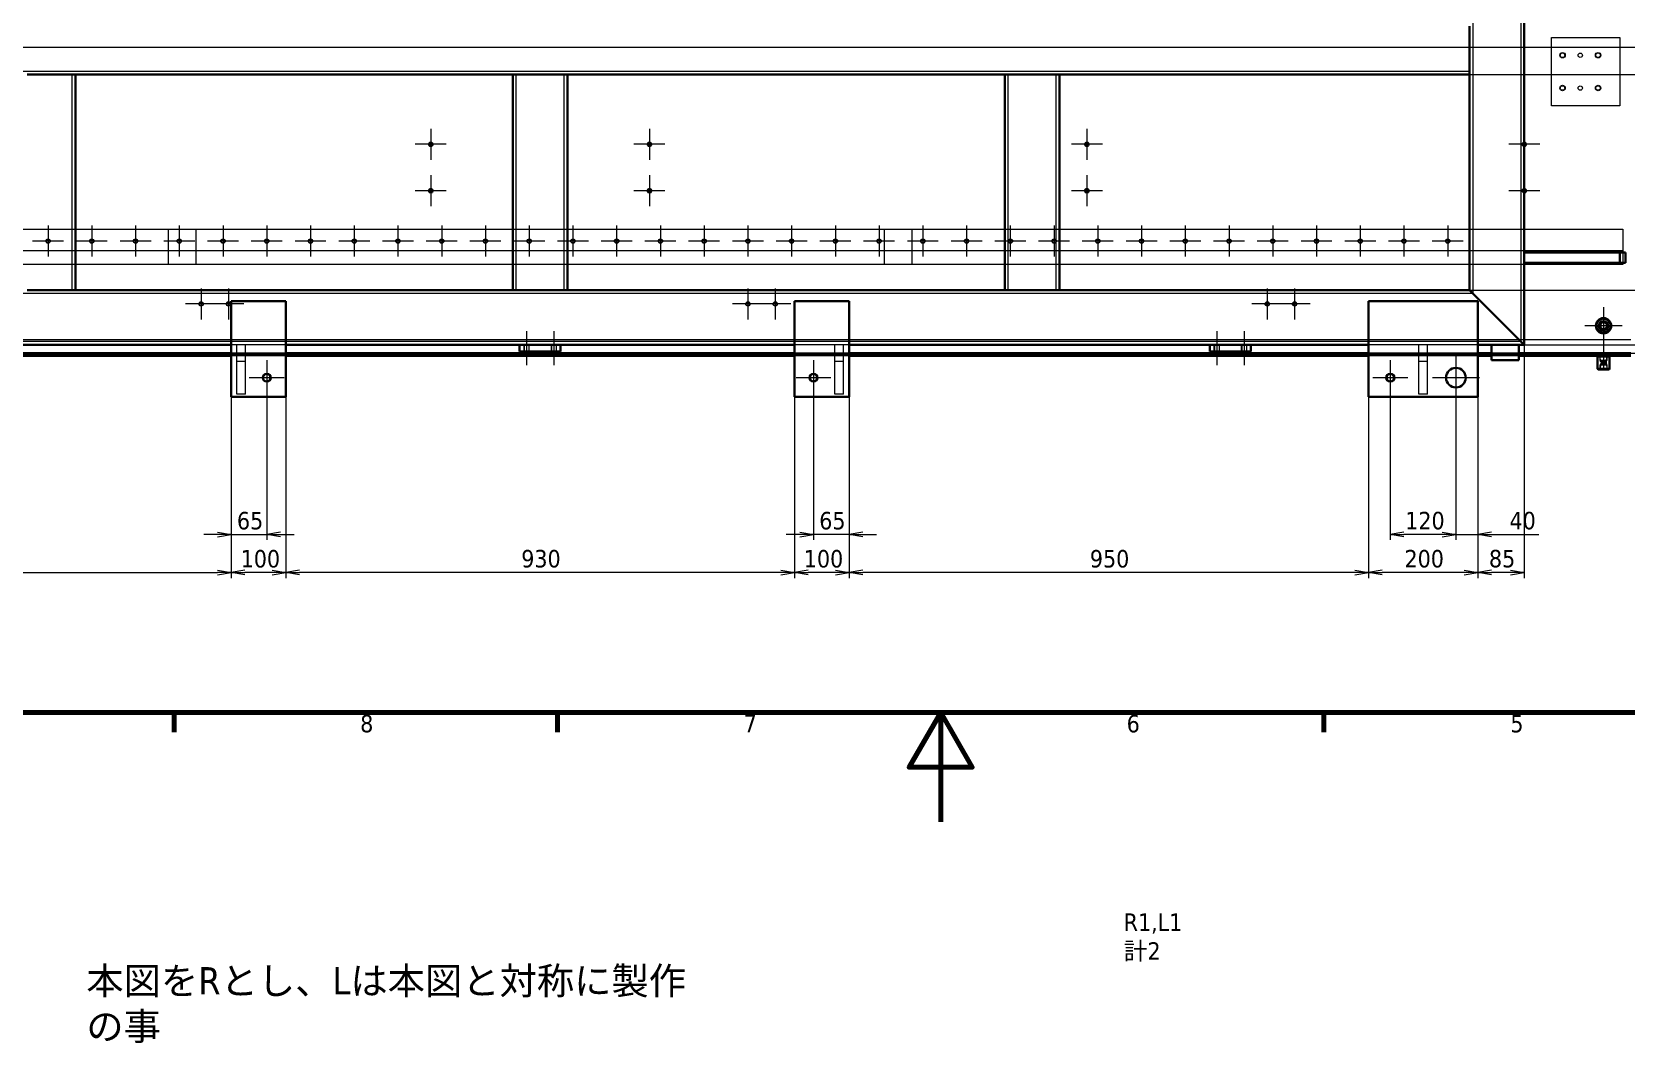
# Model space of a CAD drawing. Header units: millimetres. Extents: x -440 to 8410, y -405 to 5940.
# Drawn here: x 2543 to 5459, y -405 to 1446 of the extents above; entities that cross this region are included whole.
import ezdxf

# ---------------------------------------------------------------- set-up
doc = ezdxf.new("R2010")
doc.units = ezdxf.units.MM
doc.header["$LTSCALE"] = 10
for name, color, linetype, lineweight in [('Border (ISO)', 7, 'Continuous', 70), ('Center Mark (ISO)', 7, 'Continuous', 5), ('Centerline (ISO)', 7, 'Continuous', 5), ('Dimension (ISO)', 7, 'Continuous', 25), ('Hidden (ISO)', 7, 'Continuous', 5), ('Symbol (ISO)', 7, 'Continuous', 25), ('Visible (ISO)', 7, 'Continuous', 35), ('Visible Narrow (ISO)', 7, 'Continuous', 5)]:
    doc.layers.add(name, color=color, linetype=linetype, lineweight=lineweight)
doc.styles.add('MX_NOTE_STANDARD', font='tahoma.ttf')
doc.styles.add('Note Text (JIS)', font='tahoma.ttf')
doc.dimstyles.new('Default (JIS)', dxfattribs={"dimscale": 10, "dimtxt": 3.2, "dimasz": 2.5, "dimexe": 1, "dimexo": 0, "dimgap": 0.8, "dimtad": 1, "dimrnd": 1e-08, "dimdsep": 46, "dimtxsty": 'Note Text (JIS)', "dimblk": 'OPEN', "dimcen": 0.09, "dimdle": 10, "dimclrd": 7, "dimclre": 7, "dimclrt": 256, "dimadec": 0, "dimazin": 2, "dimtfac": 0.78125, "dimtmove": 0, "dimatfit": 3, "dimldrblk": 'OPEN', "dimfxl": 1, "dimtolj": 1, "dimtzin": 0, "dimlwd": 0, "dimlwe": 0, "dimarcsym": 0})

# ---------------------------------------------------------------- blocks, each defined once
blk = doc.blocks.new('図面枠 既定の図面枠')
at = {"layer": 'Border (ISO)'}
for p, q in [((280.33, 20), (280.33, 16.4)), ((350.42, 20), (350.42, 16.4)), ((490.58, 20), (490.58, 16.4))]:
    blk.add_line(p, q, dxfattribs=at)
at = {"layer": 'Border (ISO)', "flags": 128}
for points in [[(20, 20), (20, 574), (821, 574), (821, 20), (20, 20)], [(420.5, 0), (420.5, 20), (414.73, 10), (426.27, 10), (420.5, 20)]]:
    blk.add_lwpolyline(points, dxfattribs=at)
at = {"layer": 'Border (ISO)', "char_height": 3.2, "attachment_point": 7, "style": 'MX_NOTE_STANDARD'}
for s, insert in [('8', (314.33, 16.33)), ('7', (384.47, 16.4)), ('6', (454.52, 16.33)), ('5', (524.69, 16.33))]:
    blk.add_mtext(s, dxfattribs=dict(at, insert=insert))
blk = doc.blocks.new('_Open')
at = {"color": 0, "linetype": 'ByBlock', "lineweight": -2}
for p, q in [((-1, 0.17), (0, 0)), ((-1, -0.17), (0, 0)), ((0, 0), (-1, 0))]:
    blk.add_line(p, q, dxfattribs=at)
blk = doc.blocks.new('*D29')
at = {"layer": 'Defpoints', "color": 0, "linetype": 'Continuous', "transparency": 16777216}
for p in [(5262.4, 1962.9), (5262.4, 872.9), (6052.7, 872.9)]:
    blk.add_point(p, dxfattribs=at)
at = {"layer": 'Dimension (ISO)', "color": 7, "linetype": 'Continuous', "lineweight": 0, "transparency": 16777216}
for p, q in [((5262.4, 1962.9), (6062.7, 1962.9)), ((6052.7, 1937.9), (6052.7, 897.9)), ((5262.4, 872.9), (6062.7, 872.9))]:
    blk.add_line(p, q, dxfattribs=at)
at = {"layer": 'Dimension (ISO)', "color": 7, "linetype": 'Continuous', "lineweight": 0, "transparency": 16777216, "xscale": 25, "yscale": 25, "zscale": 25}
for p, rotation in [((6052.7, 1962.9), 90), ((6052.7, 872.9), 270)]:
    blk.add_blockref('_Open', p, dxfattribs=dict(at, rotation=rotation))
at = {"layer": 'Dimension (ISO)', "linetype": 'Continuous', "lineweight": 5, "transparency": 16777216, "insert": (6000.7, 1282), "char_height": 32, "attachment_point": 1, "rotation": 90, "style": 'Note Text (JIS)'}
blk.add_mtext('\\A1;\\fTahoma|b0|i0;1090（角パイプ）', dxfattribs=at)
blk = doc.blocks.new('*D31')
at = {"layer": 'Defpoints', "color": 0, "linetype": 'Continuous', "transparency": 16777216}
for p in [(5262.4, 872.9), (5467.4, 857.9), (6052.7, 872.9)]:
    blk.add_point(p, dxfattribs=at)
at = {"layer": 'Dimension (ISO)', "color": 7, "linetype": 'Continuous', "lineweight": 0, "transparency": 16777216}
for p, q in [((6052.7, 897.9), (6052.7, 922.9)), ((5262.4, 872.9), (6062.7, 872.9)), ((5467.4, 857.9), (6062.7, 857.9)), ((6052.7, 872.9), (6052.7, 857.9)), ((6052.7, 832.9), (6052.7, 751))]:
    blk.add_line(p, q, dxfattribs=at)
at = {"layer": 'Dimension (ISO)', "color": 7, "linetype": 'Continuous', "lineweight": 0, "transparency": 16777216, "xscale": 25, "yscale": 25, "zscale": 25}
for p, rotation in [((6052.7, 872.9), 270), ((6052.7, 857.9), 90)]:
    blk.add_blockref('_Open', p, dxfattribs=dict(at, rotation=rotation))
at = {"layer": 'Dimension (ISO)', "linetype": 'Continuous', "lineweight": 5, "transparency": 16777216, "insert": (6011.9, 759), "char_height": 32, "attachment_point": 1, "rotation": 90, "style": 'Note Text (JIS)'}
blk.add_mtext('\\A1;15', dxfattribs=at)
blk = doc.blocks.new('*D35')
at = {"layer": 'Defpoints', "color": 0, "linetype": 'Continuous', "transparency": 16777216}
for p in [(5172.4, 1467.9), (5981.9, 1467.9), (5172.4, 1367.9)]:
    blk.add_point(p, dxfattribs=at)
at = {"layer": 'Dimension (ISO)', "color": 7, "linetype": 'Continuous', "lineweight": 0, "transparency": 16777216}
for p, q in [((5172.4, 1467.9), (5991.9, 1467.9)), ((5981.9, 1392.9), (5981.9, 1442.9)), ((5172.4, 1367.9), (5991.9, 1367.9))]:
    blk.add_line(p, q, dxfattribs=at)
at = {"layer": 'Dimension (ISO)', "color": 7, "linetype": 'Continuous', "lineweight": 0, "transparency": 16777216, "xscale": 25, "yscale": 25, "zscale": 25}
for p, rotation in [((5981.9, 1467.9), 90), ((5981.9, 1367.9), 270)]:
    blk.add_blockref('_Open', p, dxfattribs=dict(at, rotation=rotation))
at = {"layer": 'Dimension (ISO)', "linetype": 'Continuous', "lineweight": 5, "transparency": 16777216, "insert": (5940.6, 1385.1), "char_height": 32, "attachment_point": 1, "rotation": 90, "style": 'Note Text (JIS)'}
blk.add_mtext('\\A1;100', dxfattribs=at)
blk = doc.blocks.new('*D36')
at = {"layer": 'Defpoints', "color": 0, "linetype": 'Continuous', "transparency": 16777216}
for p in [(5172.4, 1367.9), (5981.9, 1367.9), (5172.4, 972.9)]:
    blk.add_point(p, dxfattribs=at)
at = {"layer": 'Dimension (ISO)', "color": 7, "linetype": 'Continuous', "lineweight": 0, "transparency": 16777216}
for p, q in [((5172.4, 1367.9), (5991.9, 1367.9)), ((5981.9, 997.9), (5981.9, 1342.9)), ((5172.4, 972.9), (5991.9, 972.9))]:
    blk.add_line(p, q, dxfattribs=at)
at = {"layer": 'Dimension (ISO)', "color": 7, "linetype": 'Continuous', "lineweight": 0, "transparency": 16777216, "xscale": 25, "yscale": 25, "zscale": 25}
for p, rotation in [((5981.9, 1367.9), 90), ((5981.9, 972.9), 270)]:
    blk.add_blockref('_Open', p, dxfattribs=dict(at, rotation=rotation))
at = {"layer": 'Dimension (ISO)', "linetype": 'Continuous', "lineweight": 5, "transparency": 16777216, "insert": (5940.5, 1129), "char_height": 32, "attachment_point": 1, "rotation": 90, "style": 'Note Text (JIS)'}
blk.add_mtext('\\A1;395', dxfattribs=at)
blk = doc.blocks.new('*D37')
at = {"layer": 'Defpoints', "color": 0, "linetype": 'Continuous', "transparency": 16777216}
for p in [(5172.4, 972.9), (5981.9, 972.9), (5272.4, 872.9)]:
    blk.add_point(p, dxfattribs=at)
at = {"layer": 'Dimension (ISO)', "color": 7, "linetype": 'Continuous', "lineweight": 0, "transparency": 16777216}
for p, q in [((5172.4, 972.9), (5991.9, 972.9)), ((5981.9, 897.9), (5981.9, 947.9)), ((5272.4, 872.9), (5991.9, 872.9))]:
    blk.add_line(p, q, dxfattribs=at)
at = {"layer": 'Dimension (ISO)', "color": 7, "linetype": 'Continuous', "lineweight": 0, "transparency": 16777216, "xscale": 25, "yscale": 25, "zscale": 25}
for p, rotation in [((5981.9, 972.9), 90), ((5981.9, 872.9), 270)]:
    blk.add_blockref('_Open', p, dxfattribs=dict(at, rotation=rotation))
at = {"layer": 'Dimension (ISO)', "linetype": 'Continuous', "lineweight": 5, "transparency": 16777216, "insert": (5940.6, 890.1), "char_height": 32, "attachment_point": 1, "rotation": 90, "style": 'Note Text (JIS)'}
blk.add_mtext('\\A1;100', dxfattribs=at)
blk = doc.blocks.new('*D51')
at = {"layer": 'Defpoints', "color": 0, "linetype": 'Continuous', "transparency": 16777216}
for p in [(5272.4, 872.9), (5187.4, 777.9), (5187.4, 456.3)]:
    blk.add_point(p, dxfattribs=at)
at = {"layer": 'Dimension (ISO)', "color": 7, "linetype": 'Continuous', "lineweight": 0, "transparency": 16777216}
for p, q in [((5272.4, 872.9), (5272.4, 446.3)), ((5187.4, 777.9), (5187.4, 446.3)), ((5247.4, 456.3), (5212.4, 456.3))]:
    blk.add_line(p, q, dxfattribs=at)
at = {"layer": 'Dimension (ISO)', "color": 7, "linetype": 'Continuous', "lineweight": 0, "transparency": 16777216, "xscale": 25, "yscale": 25, "zscale": 25, "rotation": 180}
blk.add_blockref('_Open', (5187.4, 456.3), dxfattribs=at)
at = {"layer": 'Dimension (ISO)', "color": 7, "linetype": 'Continuous', "lineweight": 0, "transparency": 16777216, "xscale": 25, "yscale": 25, "zscale": 25}
blk.add_blockref('_Open', (5272.4, 456.3), dxfattribs=at)
at = {"layer": 'Dimension (ISO)', "linetype": 'Continuous', "lineweight": 5, "transparency": 16777216, "insert": (5207.8, 497.8), "char_height": 32, "attachment_point": 1, "style": 'Note Text (JIS)'}
blk.add_mtext('\\A1;85', dxfattribs=at)
blk = doc.blocks.new('*D52')
at = {"layer": 'Defpoints', "color": 0, "linetype": 'Continuous', "transparency": 16777216}
for p in [(4987.4, 777.9), (5187.4, 777.9), (4987.4, 456.3)]:
    blk.add_point(p, dxfattribs=at)
at = {"layer": 'Dimension (ISO)', "color": 7, "linetype": 'Continuous', "lineweight": 0, "transparency": 16777216}
for p, q in [((4987.4, 777.9), (4987.4, 446.3)), ((5187.4, 777.9), (5187.4, 446.3)), ((5162.4, 456.3), (5012.4, 456.3))]:
    blk.add_line(p, q, dxfattribs=at)
at = {"layer": 'Dimension (ISO)', "color": 7, "linetype": 'Continuous', "lineweight": 0, "transparency": 16777216, "xscale": 25, "yscale": 25, "zscale": 25, "rotation": 180}
blk.add_blockref('_Open', (4987.4, 456.3), dxfattribs=at)
at = {"layer": 'Dimension (ISO)', "color": 7, "linetype": 'Continuous', "lineweight": 0, "transparency": 16777216, "xscale": 25, "yscale": 25, "zscale": 25}
blk.add_blockref('_Open', (5187.4, 456.3), dxfattribs=at)
at = {"layer": 'Dimension (ISO)', "linetype": 'Continuous', "lineweight": 5, "transparency": 16777216, "insert": (5053.4, 497.7), "char_height": 32, "attachment_point": 1, "style": 'Note Text (JIS)'}
blk.add_mtext('\\A1;200', dxfattribs=at)
blk = doc.blocks.new('*D53')
at = {"layer": 'Defpoints', "color": 0, "linetype": 'Continuous', "transparency": 16777216}
for p in [(4037.4, 777.9), (4987.4, 777.9), (4037.4, 456.3)]:
    blk.add_point(p, dxfattribs=at)
at = {"layer": 'Dimension (ISO)', "color": 7, "linetype": 'Continuous', "lineweight": 0, "transparency": 16777216}
for p, q in [((4037.4, 777.9), (4037.4, 446.3)), ((4987.4, 777.9), (4987.4, 446.3)), ((4962.4, 456.3), (4062.4, 456.3))]:
    blk.add_line(p, q, dxfattribs=at)
at = {"layer": 'Dimension (ISO)', "color": 7, "linetype": 'Continuous', "lineweight": 0, "transparency": 16777216, "xscale": 25, "yscale": 25, "zscale": 25, "rotation": 180}
blk.add_blockref('_Open', (4037.4, 456.3), dxfattribs=at)
at = {"layer": 'Dimension (ISO)', "color": 7, "linetype": 'Continuous', "lineweight": 0, "transparency": 16777216, "xscale": 25, "yscale": 25, "zscale": 25}
blk.add_blockref('_Open', (4987.4, 456.3), dxfattribs=at)
at = {"layer": 'Dimension (ISO)', "linetype": 'Continuous', "lineweight": 5, "transparency": 16777216, "insert": (4477.9, 497.6), "char_height": 32, "attachment_point": 1, "style": 'Note Text (JIS)'}
blk.add_mtext('\\A1;950', dxfattribs=at)
blk = doc.blocks.new('*D54')
at = {"layer": 'Defpoints', "color": 0, "linetype": 'Continuous', "transparency": 16777216}
for p in [(3937.4, 777.9), (4037.4, 777.9), (3937.4, 456.3)]:
    blk.add_point(p, dxfattribs=at)
at = {"layer": 'Dimension (ISO)', "color": 7, "linetype": 'Continuous', "lineweight": 0, "transparency": 16777216}
for p, q in [((3937.4, 777.9), (3937.4, 446.3)), ((4037.4, 777.9), (4037.4, 446.3)), ((4012.4, 456.3), (3962.4, 456.3))]:
    blk.add_line(p, q, dxfattribs=at)
at = {"layer": 'Dimension (ISO)', "color": 7, "linetype": 'Continuous', "lineweight": 0, "transparency": 16777216, "xscale": 25, "yscale": 25, "zscale": 25, "rotation": 180}
blk.add_blockref('_Open', (3937.4, 456.3), dxfattribs=at)
at = {"layer": 'Dimension (ISO)', "color": 7, "linetype": 'Continuous', "lineweight": 0, "transparency": 16777216, "xscale": 25, "yscale": 25, "zscale": 25}
blk.add_blockref('_Open', (4037.4, 456.3), dxfattribs=at)
at = {"layer": 'Dimension (ISO)', "linetype": 'Continuous', "lineweight": 5, "transparency": 16777216, "insert": (3954.7, 497.6), "char_height": 32, "attachment_point": 1, "style": 'Note Text (JIS)'}
blk.add_mtext('\\A1;100', dxfattribs=at)
blk = doc.blocks.new('*D55')
at = {"layer": 'Defpoints', "color": 0, "linetype": 'Continuous', "transparency": 16777216}
for p in [(3007.4, 777.9), (3937.4, 777.9), (3007.4, 456.3)]:
    blk.add_point(p, dxfattribs=at)
at = {"layer": 'Dimension (ISO)', "color": 7, "linetype": 'Continuous', "lineweight": 0, "transparency": 16777216}
for p, q in [((3007.4, 777.9), (3007.4, 446.3)), ((3937.4, 777.9), (3937.4, 446.3)), ((3912.4, 456.3), (3032.4, 456.3))]:
    blk.add_line(p, q, dxfattribs=at)
at = {"layer": 'Dimension (ISO)', "color": 7, "linetype": 'Continuous', "lineweight": 0, "transparency": 16777216, "xscale": 25, "yscale": 25, "zscale": 25, "rotation": 180}
blk.add_blockref('_Open', (3007.4, 456.3), dxfattribs=at)
at = {"layer": 'Dimension (ISO)', "color": 7, "linetype": 'Continuous', "lineweight": 0, "transparency": 16777216, "xscale": 25, "yscale": 25, "zscale": 25}
blk.add_blockref('_Open', (3937.4, 456.3), dxfattribs=at)
at = {"layer": 'Dimension (ISO)', "linetype": 'Continuous', "lineweight": 5, "transparency": 16777216, "insert": (3437.9, 497.7), "char_height": 32, "attachment_point": 1, "style": 'Note Text (JIS)'}
blk.add_mtext('\\A1;930', dxfattribs=at)
blk = doc.blocks.new('*D56')
at = {"layer": 'Defpoints', "color": 0, "linetype": 'Continuous', "transparency": 16777216}
for p in [(2907.4, 777.9), (3007.4, 777.9), (2907.4, 456.3)]:
    blk.add_point(p, dxfattribs=at)
at = {"layer": 'Dimension (ISO)', "color": 7, "linetype": 'Continuous', "lineweight": 0, "transparency": 16777216}
for p, q in [((2907.4, 777.9), (2907.4, 446.3)), ((3007.4, 777.9), (3007.4, 446.3)), ((2982.4, 456.3), (2932.4, 456.3))]:
    blk.add_line(p, q, dxfattribs=at)
at = {"layer": 'Dimension (ISO)', "color": 7, "linetype": 'Continuous', "lineweight": 0, "transparency": 16777216, "xscale": 25, "yscale": 25, "zscale": 25, "rotation": 180}
blk.add_blockref('_Open', (2907.4, 456.3), dxfattribs=at)
at = {"layer": 'Dimension (ISO)', "color": 7, "linetype": 'Continuous', "lineweight": 0, "transparency": 16777216, "xscale": 25, "yscale": 25, "zscale": 25}
blk.add_blockref('_Open', (3007.4, 456.3), dxfattribs=at)
at = {"layer": 'Dimension (ISO)', "linetype": 'Continuous', "lineweight": 5, "transparency": 16777216, "insert": (2924.7, 497.6), "char_height": 32, "attachment_point": 1, "style": 'Note Text (JIS)'}
blk.add_mtext('\\A1;100', dxfattribs=at)
blk = doc.blocks.new('*D58')
at = {"layer": 'Defpoints', "color": 0, "linetype": 'Continuous', "transparency": 16777216}
for p in [(1957.4, 777.9), (2907.4, 777.9), (2907.4, 456.3)]:
    blk.add_point(p, dxfattribs=at)
at = {"layer": 'Dimension (ISO)', "color": 7, "linetype": 'Continuous', "lineweight": 0, "transparency": 16777216}
for p, q in [((1957.4, 777.9), (1957.4, 446.3)), ((2907.4, 777.9), (2907.4, 446.3)), ((1982.4, 456.3), (2882.4, 456.3))]:
    blk.add_line(p, q, dxfattribs=at)
at = {"layer": 'Dimension (ISO)', "color": 7, "linetype": 'Continuous', "lineweight": 0, "transparency": 16777216, "xscale": 25, "yscale": 25, "zscale": 25, "rotation": 180}
blk.add_blockref('_Open', (1957.4, 456.3), dxfattribs=at)
at = {"layer": 'Dimension (ISO)', "color": 7, "linetype": 'Continuous', "lineweight": 0, "transparency": 16777216, "xscale": 25, "yscale": 25, "zscale": 25}
blk.add_blockref('_Open', (2907.4, 456.3), dxfattribs=at)
at = {"layer": 'Dimension (ISO)', "linetype": 'Continuous', "lineweight": 5, "transparency": 16777216, "insert": (2397.9, 497.6), "char_height": 32, "attachment_point": 1, "style": 'Note Text (JIS)'}
blk.add_mtext('\\A1;950', dxfattribs=at)
blk = doc.blocks.new('*D59')
at = {"layer": 'Defpoints', "color": 0, "linetype": 'Continuous', "transparency": 16777216}
for p in [(5027.4, 780.9), (5147.4, 769.9), (5027.4, 526.1)]:
    blk.add_point(p, dxfattribs=at)
at = {"layer": 'Dimension (ISO)', "color": 7, "linetype": 'Continuous', "lineweight": 0, "transparency": 16777216}
for p, q in [((5027.4, 780.9), (5027.4, 516.1)), ((5147.4, 769.9), (5147.4, 516.1)), ((5122.4, 526.1), (5052.4, 526.1))]:
    blk.add_line(p, q, dxfattribs=at)
at = {"layer": 'Dimension (ISO)', "color": 7, "linetype": 'Continuous', "lineweight": 0, "transparency": 16777216, "xscale": 25, "yscale": 25, "zscale": 25, "rotation": 180}
blk.add_blockref('_Open', (5027.4, 526.1), dxfattribs=at)
at = {"layer": 'Dimension (ISO)', "color": 7, "linetype": 'Continuous', "lineweight": 0, "transparency": 16777216, "xscale": 25, "yscale": 25, "zscale": 25}
blk.add_blockref('_Open', (5147.4, 526.1), dxfattribs=at)
at = {"layer": 'Dimension (ISO)', "linetype": 'Continuous', "lineweight": 5, "transparency": 16777216, "insert": (5054.7, 567.4), "char_height": 32, "attachment_point": 1, "style": 'Note Text (JIS)'}
blk.add_mtext('\\A1;120', dxfattribs=at)
blk = doc.blocks.new('*D60')
at = {"layer": 'Defpoints', "color": 0, "linetype": 'Continuous', "transparency": 16777216}
for p in [(5147.4, 769.9), (5187.4, 777.9), (5187.4, 526.1)]:
    blk.add_point(p, dxfattribs=at)
at = {"layer": 'Dimension (ISO)', "color": 7, "linetype": 'Continuous', "lineweight": 0, "transparency": 16777216}
for p, q in [((5147.4, 769.9), (5147.4, 516.1)), ((5187.4, 777.9), (5187.4, 516.1)), ((5122.4, 526.1), (5097.4, 526.1)), ((5147.4, 526.1), (5187.4, 526.1)), ((5212.4, 526.1), (5298.8, 526.1))]:
    blk.add_line(p, q, dxfattribs=at)
at = {"layer": 'Dimension (ISO)', "color": 7, "linetype": 'Continuous', "lineweight": 0, "transparency": 16777216, "xscale": 25, "yscale": 25, "zscale": 25}
blk.add_blockref('_Open', (5147.4, 526.1), dxfattribs=at)
at = {"layer": 'Dimension (ISO)', "color": 7, "linetype": 'Continuous', "lineweight": 0, "transparency": 16777216, "xscale": 25, "yscale": 25, "zscale": 25, "rotation": 180}
blk.add_blockref('_Open', (5187.4, 526.1), dxfattribs=at)
at = {"layer": 'Dimension (ISO)', "linetype": 'Continuous', "lineweight": 5, "transparency": 16777216, "insert": (5245.4, 567.4), "char_height": 32, "attachment_point": 1, "style": 'Note Text (JIS)'}
blk.add_mtext('\\A1;40', dxfattribs=at)
blk = doc.blocks.new('*D61')
at = {"layer": 'Defpoints', "color": 0, "linetype": 'Continuous', "transparency": 16777216}
for p in [(3972.4, 780.9), (4037.4, 777.9), (3972.4, 526.1)]:
    blk.add_point(p, dxfattribs=at)
at = {"layer": 'Dimension (ISO)', "color": 7, "linetype": 'Continuous', "lineweight": 0, "transparency": 16777216}
for p, q in [((3972.4, 780.9), (3972.4, 516.1)), ((4037.4, 777.9), (4037.4, 516.1)), ((3947.4, 526.1), (3922.4, 526.1)), ((4037.4, 526.1), (3972.4, 526.1)), ((4062.4, 526.1), (4087.4, 526.1))]:
    blk.add_line(p, q, dxfattribs=at)
at = {"layer": 'Dimension (ISO)', "color": 7, "linetype": 'Continuous', "lineweight": 0, "transparency": 16777216, "xscale": 25, "yscale": 25, "zscale": 25}
blk.add_blockref('_Open', (3972.4, 526.1), dxfattribs=at)
at = {"layer": 'Dimension (ISO)', "color": 7, "linetype": 'Continuous', "lineweight": 0, "transparency": 16777216, "xscale": 25, "yscale": 25, "zscale": 25, "rotation": 180}
blk.add_blockref('_Open', (4037.4, 526.1), dxfattribs=at)
at = {"layer": 'Dimension (ISO)', "linetype": 'Continuous', "lineweight": 5, "transparency": 16777216, "insert": (3982.9, 567.3), "char_height": 32, "attachment_point": 1, "style": 'Note Text (JIS)'}
blk.add_mtext('\\A1;65', dxfattribs=at)
blk = doc.blocks.new('*D62')
at = {"layer": 'Defpoints', "color": 0, "linetype": 'Continuous', "transparency": 16777216}
for p in [(2907.4, 777.9), (2972.4, 780.9), (2972.4, 526.1)]:
    blk.add_point(p, dxfattribs=at)
at = {"layer": 'Dimension (ISO)', "color": 7, "linetype": 'Continuous', "lineweight": 0, "transparency": 16777216}
for p, q in [((2907.4, 777.9), (2907.4, 516.1)), ((2972.4, 780.9), (2972.4, 516.1)), ((2882.4, 526.1), (2857.4, 526.1)), ((2907.4, 526.1), (2972.4, 526.1)), ((2997.4, 526.1), (3022.4, 526.1))]:
    blk.add_line(p, q, dxfattribs=at)
at = {"layer": 'Dimension (ISO)', "color": 7, "linetype": 'Continuous', "lineweight": 0, "transparency": 16777216, "xscale": 25, "yscale": 25, "zscale": 25}
blk.add_blockref('_Open', (2907.4, 526.1), dxfattribs=at)
at = {"layer": 'Dimension (ISO)', "color": 7, "linetype": 'Continuous', "lineweight": 0, "transparency": 16777216, "xscale": 25, "yscale": 25, "zscale": 25, "rotation": 180}
blk.add_blockref('_Open', (2972.4, 526.1), dxfattribs=at)
at = {"layer": 'Dimension (ISO)', "linetype": 'Continuous', "lineweight": 5, "transparency": 16777216, "insert": (2917.9, 567.3), "char_height": 32, "attachment_point": 1, "style": 'Note Text (JIS)'}
blk.add_mtext('\\A1;65', dxfattribs=at)

msp = doc.modelspace()

# ---------------------------------------------------------------- linework, layer by layer
at = {"layer": 'Center Mark (ISO)', "linetype": 'Continuous'}
for p, q in [((3272.376, 1268.179), (3272.376, 1211.532)), ((3672.376, 1268.179), (3672.376, 1211.532)), ((3672.376, 1268.179), (3672.376, 1211.532)), ((4472.376, 1268.179), (4472.376, 1211.532)), ((5272.376, 1268.179), (5272.376, 1211.532)), ((3300.699, 1239.856), (3244.052, 1239.856)), ((3700.699, 1239.856), (3644.052, 1239.856)), ((3700.699, 1239.856), (3644.052, 1239.856)), ((4500.699, 1239.856), (4444.052, 1239.856)), ((5300.699, 1239.856), (5244.052, 1239.856)), ((3272.376, 1183.179), (3272.376, 1126.532)), ((3672.376, 1183.179), (3672.376, 1126.532)), ((3672.376, 1183.179), (3672.376, 1126.532)), ((4472.376, 1183.179), (4472.376, 1126.532)), ((5272.376, 1183.179), (5272.376, 1126.532)), ((3300.699, 1154.856), (3244.052, 1154.856)), ((3700.699, 1154.856), (3644.052, 1154.856)), ((3700.699, 1154.856), (3644.052, 1154.856)), ((4500.699, 1154.856), (4444.052, 1154.856)), ((5300.699, 1154.856), (5244.052, 1154.856)), ((2572.376, 1091.179), (2572.376, 1034.532)), ((2652.376, 1091.179), (2652.376, 1034.532)), ((2732.376, 1091.179), (2732.376, 1034.532)), ((2812.376, 1091.179), (2812.376, 1034.532)), ((2892.376, 1091.179), (2892.376, 1034.532)), ((2972.376, 1091.179), (2972.376, 1034.532)), ((3052.376, 1091.179), (3052.376, 1034.532)), ((3132.376, 1091.179), (3132.376, 1034.532)), ((3212.376, 1091.179), (3212.376, 1034.532)), ((3292.376, 1091.179), (3292.376, 1034.532)), ((3372.376, 1091.179), (3372.376, 1034.532)), ((3452.376, 1091.179), (3452.376, 1034.532)), ((3532.376, 1091.179), (3532.376, 1034.532)), ((3612.376, 1091.179), (3612.376, 1034.532)), ((3692.376, 1091.179), (3692.376, 1034.532)), ((3772.376, 1091.179), (3772.376, 1034.532)), ((3852.376, 1091.179), (3852.376, 1034.532)), ((3932.376, 1091.179), (3932.376, 1034.532)), ((4012.376, 1091.179), (4012.376, 1034.532)), ((4092.376, 1091.179), (4092.376, 1034.532)), ((4172.376, 1091.179), (4172.376, 1034.532)), ((4252.376, 1091.179), (4252.376, 1034.532)), ((4332.376, 1091.179), (4332.376, 1034.532)), ((4412.376, 1091.179), (4412.376, 1034.532)), ((4492.376, 1091.179), (4492.376, 1034.532)), ((4572.376, 1091.179), (4572.376, 1034.532)), ((4652.376, 1091.179), (4652.376, 1034.532)), ((4732.376, 1091.179), (4732.376, 1034.532)), ((4812.376, 1091.179), (4812.376, 1034.532)), ((4892.376, 1091.179), (4892.376, 1034.532)), ((4972.376, 1091.179), (4972.376, 1034.532)), ((5052.376, 1091.179), (5052.376, 1034.532)), ((5132.376, 1091.179), (5132.376, 1034.532)), ((2600.699, 1062.856), (2544.052, 1062.856)), ((2680.699, 1062.856), (2624.052, 1062.856)), ((2760.699, 1062.856), (2704.052, 1062.856)), ((2840.699, 1062.856), (2784.052, 1062.856)), ((2920.699, 1062.856), (2864.052, 1062.856)), ((3000.699, 1062.856), (2944.052, 1062.856)), ((3080.699, 1062.856), (3024.052, 1062.856)), ((3160.699, 1062.856), (3104.052, 1062.856)), ((3240.699, 1062.856), (3184.052, 1062.856)), ((3320.699, 1062.856), (3264.052, 1062.856)), ((3400.699, 1062.856), (3344.052, 1062.856)), ((3480.699, 1062.856), (3424.052, 1062.856)), ((3560.699, 1062.856), (3504.052, 1062.856)), ((3640.699, 1062.856), (3584.052, 1062.856)), ((3720.699, 1062.856), (3664.052, 1062.856)), ((3800.699, 1062.856), (3744.052, 1062.856)), ((3880.699, 1062.856), (3824.052, 1062.856)), ((3960.699, 1062.856), (3904.052, 1062.856)), ((4040.699, 1062.856), (3984.052, 1062.856)), ((4120.699, 1062.856), (4064.052, 1062.856)), ((4200.699, 1062.856), (4144.052, 1062.856)), ((4280.699, 1062.856), (4224.052, 1062.856)), ((4360.699, 1062.856), (4304.052, 1062.856)), ((4440.699, 1062.856), (4384.052, 1062.856)), ((4520.699, 1062.856), (4464.052, 1062.856)), ((4600.699, 1062.856), (4544.052, 1062.856)), ((4680.699, 1062.856), (4624.052, 1062.856)), ((4760.699, 1062.856), (4704.052, 1062.856)), ((4840.699, 1062.856), (4784.052, 1062.856)), ((4920.699, 1062.856), (4864.052, 1062.856)), ((5000.699, 1062.856), (4944.052, 1062.856)), ((5080.699, 1062.856), (5024.052, 1062.856)), ((5160.699, 1062.856), (5104.052, 1062.856)), ((2852.376, 976.179), (2852.376, 919.532)), ((2902.376, 976.179), (2902.376, 919.532)), ((3852.376, 976.179), (3852.376, 919.532)), ((3902.376, 976.179), (3902.376, 919.532)), ((4802.376, 976.179), (4802.376, 919.532)), ((4852.376, 976.179), (4852.376, 919.532)), ((2880.699, 947.856), (2824.052, 947.856)), ((2930.699, 947.856), (2874.052, 947.856)), ((3880.699, 947.856), (3824.052, 947.856)), ((3930.699, 947.856), (3874.052, 947.856)), ((4830.699, 947.856), (4774.052, 947.856)), ((4880.699, 947.856), (4824.052, 947.856)), ((5417.376, 941.856), (5417.376, 873.856)), ((5451.376, 907.856), (5383.376, 907.856)), ((5147.376, 855.856), (5147.376, 769.856)), ((2972.376, 844.773), (2972.376, 780.938)), ((3972.376, 844.773), (3972.376, 780.938)), ((5027.376, 844.773), (5027.376, 780.938)), ((3004.293, 812.856), (2940.458, 812.856)), ((4004.293, 812.856), (3940.458, 812.856)), ((5059.293, 812.856), (4995.458, 812.856)), ((5190.376, 812.856), (5104.376, 812.856))]:
    msp.add_line(p, q, dxfattribs=at)
at = {"layer": 'Centerline (ISO)', "linetype": 'Continuous'}
for p, q in [((1365.473, 1417.856), (5556.692, 1417.856)), ((3447.376, 897.856), (3447.376, 835.856)), ((3497.376, 897.856), (3497.376, 835.856)), ((4709.876, 897.856), (4709.876, 835.856)), ((4759.876, 897.856), (4759.876, 835.856)), ((5417.376, 881.056), (5417.376, 827.856))]:
    msp.add_line(p, q, dxfattribs=at)
at = {"layer": 'Hidden (ISO)'}
for p, q in [((5266.376, 1956.856), (5266.376, 878.856)), ((5178.376, 1868.856), (5178.376, 966.856)), ((5322.376, 1310.356), (5322.376, 1435.356)), ((5322.376, 1435.356), (5447.376, 1435.356)), ((5447.376, 1435.356), (5447.376, 1310.356)), ((1772.376, 1373.856), (5172.376, 1373.856)), ((2616.376, 972.856), (2616.376, 1367.856)), ((3428.376, 972.856), (3428.376, 1367.856)), ((3516.376, 972.856), (3516.376, 1367.856)), ((4328.376, 972.856), (4328.376, 1367.856)), ((4416.376, 972.856), (4416.376, 1367.856)), ((5447.376, 1310.356), (5322.376, 1310.356)), ((1492.376, 1084.856), (2792.376, 1084.856)), ((2792.376, 1019.856), (2792.376, 1084.856)), ((2792.376, 1084.856), (2842.376, 1084.856)), ((2842.376, 1084.856), (2842.376, 1019.856)), ((2842.376, 1084.856), (4102.376, 1084.856)), ((4102.376, 1019.856), (4102.376, 1084.856)), ((4102.376, 1084.856), (4152.376, 1084.856)), ((4152.376, 1084.856), (4152.376, 1019.856)), ((4152.376, 1084.856), (5452.376, 1084.856)), ((5452.376, 1084.856), (5452.376, 1019.856)), ((1492.376, 1045.856), (5452.376, 1045.856)), ((2792.376, 1019.856), (1492.376, 1019.856)), ((2842.376, 1019.856), (2792.376, 1019.856)), ((4102.376, 1019.856), (2842.376, 1019.856)), ((4152.376, 1019.856), (4102.376, 1019.856)), ((5452.376, 1019.856), (4152.376, 1019.856)), ((5178.376, 966.856), (1766.376, 966.856)), ((1477.376, 882.856), (5467.376, 882.856)), ((5266.376, 878.856), (1678.376, 878.856)), ((1477.376, 856.056), (5467.376, 856.056)), ((2917.376, 872.856), (2907.376, 872.856)), ((3007.376, 857.856), (2907.376, 857.856)), ((3007.376, 852.856), (2907.376, 852.856)), ((2933.376, 872.856), (2917.376, 872.856)), ((2917.376, 782.856), (2917.376, 872.856)), ((2933.376, 782.856), (2933.376, 872.856)), ((3007.376, 872.856), (2933.376, 872.856)), ((3442.376, 872.856), (3442.376, 860.856)), ((3443.188, 872.856), (3443.188, 860.856)), ((3451.564, 872.856), (3451.564, 860.856)), ((3452.376, 860.856), (3452.376, 872.856)), ((3492.376, 872.856), (3492.376, 860.856)), ((3493.188, 872.856), (3493.188, 860.856)), ((3501.564, 872.856), (3501.564, 860.856)), ((3502.376, 860.856), (3502.376, 872.856)), ((4011.376, 872.856), (3937.376, 872.856)), ((4037.376, 857.856), (3937.376, 857.856)), ((4037.376, 852.856), (3937.376, 852.856)), ((4027.376, 872.856), (4011.376, 872.856)), ((4011.376, 782.856), (4011.376, 872.856)), ((4027.376, 782.856), (4027.376, 872.856)), ((4037.376, 872.856), (4027.376, 872.856)), ((4704.876, 872.856), (4704.876, 860.856)), ((4705.688, 872.856), (4705.688, 860.856)), ((4714.064, 872.856), (4714.064, 860.856)), ((4714.876, 860.856), (4714.876, 872.856)), ((4754.876, 872.856), (4754.876, 860.856)), ((4755.688, 872.856), (4755.688, 860.856)), ((4764.064, 872.856), (4764.064, 860.856)), ((4764.876, 860.856), (4764.876, 872.856)), ((5079.376, 872.856), (4987.376, 872.856)), ((5187.376, 857.856), (4987.376, 857.856)), ((5187.376, 852.856), (4987.376, 852.856)), ((5095.376, 872.856), (5079.376, 872.856)), ((5079.376, 782.856), (5079.376, 872.856)), ((5095.376, 782.856), (5095.376, 872.856)), ((5187.376, 872.856), (5095.376, 872.856)), ((5262.376, 857.856), (5212.376, 857.856)), ((5262.376, 852.856), (5212.376, 852.856)), ((5411.494, 851.972), (5410.61, 852.856)), ((5410.637, 851.972), (5410.883, 844.102)), ((5411.494, 851.972), (5423.258, 851.972)), ((5411.788, 842.538), (5411.494, 851.972)), ((5413.376, 856.056), (5413.376, 852.856)), ((5421.376, 856.056), (5421.376, 852.856)), ((5422.964, 842.538), (5423.258, 851.972)), ((5423.258, 851.972), (5424.142, 852.856)), ((5423.869, 844.102), (5424.115, 851.972)), ((2917.376, 842.856), (2933.376, 842.856)), ((4011.376, 842.856), (4027.376, 842.856)), ((5079.376, 842.856), (5095.376, 842.856)), ((5411.494, 828.739), (5410.61, 827.856)), ((5410.883, 836.61), (5410.637, 828.739)), ((5423.869, 844.102), (5410.883, 844.102)), ((5410.883, 836.61), (5423.869, 836.61)), ((5411.788, 838.173), (5411.494, 828.739)), ((5411.494, 828.739), (5423.258, 828.739)), ((5411.788, 842.538), (5422.964, 842.538)), ((5412.776, 841.968), (5411.788, 842.538)), ((5412.776, 838.743), (5411.788, 838.173)), ((5411.788, 838.173), (5422.964, 838.173)), ((5412.776, 841.968), (5421.976, 841.968)), ((5412.776, 841.968), (5412.776, 838.743)), ((5421.976, 838.743), (5412.776, 838.743)), ((5421.976, 841.968), (5422.964, 842.538)), ((5421.976, 841.968), (5421.976, 838.743)), ((5421.976, 838.743), (5422.964, 838.173)), ((5422.964, 838.173), (5423.258, 828.739)), ((5423.258, 828.739), (5424.142, 827.856)), ((5424.115, 828.739), (5423.869, 836.61)), ((2933.376, 782.856), (2917.376, 782.856)), ((4027.376, 782.856), (4011.376, 782.856)), ((5095.376, 782.856), (5079.376, 782.856))]:
    msp.add_line(p, q, dxfattribs=at)
for centre, radius in [((5342.376, 1402.856), 5), ((5342.376, 1402.856), 4.188), ((5374.876, 1402.856), 4), ((5407.376, 1402.856), 5), ((5407.376, 1402.856), 4.188), ((5342.376, 1342.856), 5), ((5342.376, 1342.856), 4.188), ((5374.876, 1342.856), 4), ((5407.376, 1342.856), 5), ((5407.376, 1342.856), 4.188), ((2572.376, 1062.856), 4), ((2572.376, 1062.856), 3.324), ((2652.376, 1062.856), 4), ((2652.376, 1062.856), 3.324), ((2732.376, 1062.856), 4), ((2732.376, 1062.856), 3.324), ((2812.376, 1062.856), 4), ((2812.376, 1062.856), 3.324), ((2892.376, 1062.856), 4), ((2892.376, 1062.856), 3.324), ((2972.376, 1062.856), 4), ((2972.376, 1062.856), 3.324), ((3052.376, 1062.856), 4), ((3052.376, 1062.856), 3.324), ((3132.376, 1062.856), 4), ((3132.376, 1062.856), 3.324), ((3212.376, 1062.856), 4), ((3212.376, 1062.856), 3.324), ((3292.376, 1062.856), 4), ((3292.376, 1062.856), 3.324), ((3372.376, 1062.856), 4), ((3372.376, 1062.856), 3.324), ((3452.376, 1062.856), 4), ((3452.376, 1062.856), 3.324), ((3532.376, 1062.856), 4), ((3532.376, 1062.856), 3.324), ((3612.376, 1062.856), 4), ((3612.376, 1062.856), 3.324), ((3692.376, 1062.856), 4), ((3692.376, 1062.856), 3.324), ((3772.376, 1062.856), 4), ((3772.376, 1062.856), 3.324), ((3852.376, 1062.856), 4), ((3852.376, 1062.856), 3.324), ((3932.376, 1062.856), 4), ((3932.376, 1062.856), 3.324), ((4012.376, 1062.856), 4), ((4012.376, 1062.856), 3.324), ((4092.376, 1062.856), 4), ((4092.376, 1062.856), 3.324), ((4172.376, 1062.856), 4), ((4172.376, 1062.856), 3.324), ((4252.376, 1062.856), 4), ((4252.376, 1062.856), 3.324), ((4332.376, 1062.856), 4), ((4332.376, 1062.856), 3.324), ((4412.376, 1062.856), 4), ((4412.376, 1062.856), 3.324), ((4492.376, 1062.856), 4), ((4492.376, 1062.856), 3.324), ((4572.376, 1062.856), 4), ((4572.376, 1062.856), 3.324), ((4652.376, 1062.856), 4), ((4652.376, 1062.856), 3.324), ((4732.376, 1062.856), 4), ((4732.376, 1062.856), 3.324), ((4812.376, 1062.856), 4), ((4812.376, 1062.856), 3.324), ((4892.376, 1062.856), 4), ((4892.376, 1062.856), 3.324), ((4972.376, 1062.856), 4), ((4972.376, 1062.856), 3.324), ((5052.376, 1062.856), 4), ((5052.376, 1062.856), 3.324), ((5132.376, 1062.856), 4), ((5132.376, 1062.856), 3.324), ((2852.376, 947.856), 4), ((2852.376, 947.856), 3.324), ((2902.376, 947.856), 4), ((2902.376, 947.856), 3.324), ((3852.376, 947.856), 4), ((3852.376, 947.856), 3.324), ((3902.376, 947.856), 4), ((3902.376, 947.856), 3.324), ((4802.376, 947.856), 4), ((4802.376, 947.856), 3.324), ((4852.376, 947.856), 4), ((4852.376, 947.856), 3.324), ((5417.376, 907.856), 9), ((5417.376, 907.856), 8.504), ((5417.376, 907.856), 8.225)]:
    msp.add_circle(centre, radius, dxfattribs=at)
for centre, radius in [((5272.376, 1239.856), 4), ((5272.376, 1239.856), 3.324), ((5272.376, 1154.856), 4), ((5272.376, 1154.856), 3.324)]:
    msp.add_arc(centre, radius, 90, 270, dxfattribs=at)
at = {"layer": 'Visible (ISO)'}
for p, q in [((5272.376, 1793.856), (5272.376, 1041.856)), ((5172.376, 1379.856), (5172.376, 1455.856)), ((5172.376, 1379.856), (5172.376, 1367.856)), ((2610.376, 1367.856), (2534.376, 1367.856)), ((2610.376, 1367.856), (2622.376, 1367.856)), ((2622.376, 1367.856), (3422.376, 1367.856)), ((2622.376, 972.856), (2622.376, 1367.856)), ((3422.376, 1367.856), (3434.376, 1367.856)), ((3422.376, 972.856), (3422.376, 1367.856)), ((3510.376, 1367.856), (3434.376, 1367.856)), ((3510.376, 1367.856), (3522.376, 1367.856)), ((3522.376, 1367.856), (4322.376, 1367.856)), ((3522.376, 972.856), (3522.376, 1367.856)), ((4322.376, 1367.856), (4334.376, 1367.856)), ((4322.376, 972.856), (4322.376, 1367.856)), ((4410.376, 1367.856), (4334.376, 1367.856)), ((4410.376, 1367.856), (4422.376, 1367.856)), ((4422.376, 1367.856), (5172.376, 1367.856)), ((4422.376, 972.856), (4422.376, 1367.856)), ((5172.376, 1367.856), (5172.376, 972.856)), ((5272.376, 1041.856), (5447.376, 1041.856)), ((5272.376, 1022.856), (5272.376, 1041.856)), ((5272.376, 1022.856), (5272.376, 872.856)), ((5272.376, 1022.856), (5447.376, 1022.856)), ((5457.376, 1041.856), (5447.376, 1041.856)), ((5447.376, 1041.856), (5447.376, 1022.856)), ((5447.376, 1022.856), (5457.376, 1022.856)), ((5457.376, 1022.856), (5457.376, 1041.856)), ((2610.376, 972.856), (2534.376, 972.856)), ((2610.376, 972.856), (2622.376, 972.856)), ((3422.376, 972.856), (2622.376, 972.856)), ((3422.376, 972.856), (3434.376, 972.856)), ((3510.376, 972.856), (3434.376, 972.856)), ((3510.376, 972.856), (3522.376, 972.856)), ((4322.376, 972.856), (3522.376, 972.856)), ((4322.376, 972.856), (4334.376, 972.856)), ((4410.376, 972.856), (4334.376, 972.856)), ((4410.376, 972.856), (4422.376, 972.856)), ((5172.376, 972.856), (4422.376, 972.856)), ((5172.376, 972.856), (5184.376, 960.856)), ((5184.376, 960.856), (5172.376, 972.856)), ((2907.376, 952.856), (2907.376, 777.856)), ((3007.376, 952.856), (2907.376, 952.856)), ((3007.376, 777.856), (3007.376, 952.856)), ((3937.376, 952.856), (4037.376, 952.856)), ((3937.376, 777.856), (3937.376, 952.856)), ((4037.376, 952.856), (4037.376, 777.856)), ((4987.376, 952.856), (5187.376, 952.856)), ((4987.376, 777.856), (4987.376, 952.856)), ((5260.376, 884.856), (5184.376, 960.856)), ((5184.376, 960.856), (5260.376, 884.856)), ((5187.376, 952.856), (5187.376, 777.856)), ((5260.376, 884.856), (5272.376, 872.856)), ((5272.376, 872.856), (5260.376, 884.856)), ((2907.376, 857.856), (1957.376, 857.856)), ((2907.376, 852.856), (1957.376, 852.856)), ((2907.376, 872.856), (2247.376, 872.856)), ((3434.876, 872.856), (3007.376, 872.856)), ((3937.376, 857.856), (3007.376, 857.856)), ((3937.376, 852.856), (3007.376, 852.856)), ((3509.876, 872.856), (3434.876, 872.856)), ((3434.876, 872.856), (3434.876, 860.856)), ((3509.876, 860.856), (3434.876, 860.856)), ((3509.876, 872.856), (3509.876, 860.856)), ((3937.376, 872.856), (3509.876, 872.856)), ((4697.376, 872.856), (4037.376, 872.856)), ((4987.376, 857.856), (4037.376, 857.856)), ((4987.376, 852.856), (4037.376, 852.856)), ((4772.376, 872.856), (4697.376, 872.856)), ((4697.376, 872.856), (4697.376, 860.856)), ((4772.376, 860.856), (4697.376, 860.856)), ((4772.376, 872.856), (4772.376, 860.856)), ((4987.376, 872.856), (4772.376, 872.856)), ((5212.376, 872.856), (5187.376, 872.856)), ((5212.376, 857.856), (5187.376, 857.856)), ((5212.376, 852.856), (5187.376, 852.856)), ((5262.376, 872.856), (5212.376, 872.856)), ((5212.376, 872.856), (5212.376, 844.856)), ((5262.376, 872.856), (5262.376, 844.856)), ((5272.376, 872.856), (5262.376, 872.856)), ((5467.376, 857.856), (5262.376, 857.856)), ((5410.044, 852.856), (5262.376, 852.856)), ((5407.376, 852.856), (5406.376, 851.856)), ((5406.376, 851.856), (5428.376, 851.856)), ((5406.376, 851.856), (5406.376, 828.856)), ((5410.044, 852.856), (5424.708, 852.856)), ((5467.376, 852.856), (5424.708, 852.856)), ((5427.376, 852.856), (5428.376, 851.856)), ((5428.376, 851.856), (5428.376, 828.856)), ((5262.376, 844.856), (5212.376, 844.856)), ((5406.376, 828.856), (5428.376, 828.856)), ((5407.376, 827.856), (5406.376, 828.856)), ((5407.376, 827.856), (5427.376, 827.856)), ((5427.376, 827.856), (5428.376, 828.856)), ((2907.376, 777.856), (3007.376, 777.856)), ((4037.376, 777.856), (3937.376, 777.856)), ((5187.376, 777.856), (4987.376, 777.856))]:
    msp.add_line(p, q, dxfattribs=at)
for centre, radius in [((3272.376, 1239.856), 3.324), ((3672.376, 1239.856), 3.324), ((4472.376, 1239.856), 3.324), ((3272.376, 1154.856), 3.324), ((3672.376, 1154.856), 3.324), ((4472.376, 1154.856), 3.324), ((5417.376, 907.856), 14), ((5417.376, 907.856), 13), ((5417.376, 907.856), 8.531), ((5417.376, 907.856), 7.647), ((5417.376, 907.856), 7.32), ((5417.376, 907.856), 6.35), ((2972.376, 812.856), 6.918), ((3972.376, 812.856), 6.918), ((5027.376, 812.856), 6.918), ((5147.376, 812.856), 18)]:
    msp.add_circle(centre, radius, dxfattribs=at)
for centre in [(5272.376, 1239.856), (5272.376, 1154.856)]:
    msp.add_arc(centre, 3.324, 270, 90, dxfattribs=at)
at = {"layer": 'Visible Narrow (ISO)'}
for centre, radius in [((3272.376, 1239.856), 4), ((3672.376, 1239.856), 4), ((4472.376, 1239.856), 4), ((3272.376, 1154.856), 4), ((3672.376, 1154.856), 4), ((4472.376, 1154.856), 4), ((2972.376, 812.856), 8), ((3972.376, 812.856), 8), ((5027.376, 812.856), 8)]:
    msp.add_circle(centre, radius, dxfattribs=at)
for centre in [(5272.376, 1239.856), (5272.376, 1154.856)]:
    msp.add_arc(centre, 4, 270, 90, dxfattribs=at)

# ---------------------------------------------------------------- block references
at = {"xscale": 10, "yscale": 10, "zscale": 10}
msp.add_blockref('図面枠 既定の図面枠', (0, 0), dxfattribs=at)

# ---------------------------------------------------------------- texts
at = {"layer": 'Symbol (ISO)', "insert": (4539.624, -167.407), "char_height": 32, "width": 110.54782, "attachment_point": 1, "line_spacing_factor": 0.987884, "style": 'Note Text (JIS)'}
msp.add_mtext('\\fTahoma|b0|i0;R1,L1\\P\\fTahoma|b0|i0;計2', dxfattribs=at)
at = {"layer": 'Symbol (ISO)', "insert": (2642.391, -265.708), "char_height": 50, "width": 1098.25764, "attachment_point": 1, "style": 'Note Text (JIS)'}
msp.add_mtext('\\fTahoma|b0|i0;{\\H0.0000;本図をRとし、Lは本図と対称に製作の事}', dxfattribs=at)

# ---------------------------------------------------------------- dimensions: what is measured, and where the dimension line sits
at = {"layer": 'Dimension (ISO)', "color": 7, "linetype": 'Continuous', "lineweight": 5}
dim = msp.add_linear_dim(base=(6052.722, 872.856), p1=(5262.376, 1962.856), p2=(5262.376, 872.856), angle=270, text='\\fTahoma|b0|i0;<>（角パイプ）', dimstyle='Default (JIS)', override={"dimgap": 0.8, "dimdec": 2, "dimtol": 0, "dimlim": 0, "dimtp": 0, "dimtm": 0, "dimtdec": 2, "dimtofl": 0, "dimatfit": 1}, dxfattribs=at)
dim.commit()
dim.dimension.update_dxf_attribs({"geometry": '*D29', "text_midpoint": (6052.722, 1432.856), "dimtype": 160})
for base, p1, p2, angle, override, picture, middle in [((5981.877, 1467.856), (5172.376, 1367.856), (5172.376, 1467.856), 270, {"dimgap": 0.8, "dimdec": 2, "dimtol": 0, "dimlim": 0, "dimtp": 0, "dimtm": 0, "dimtdec": 2, "dimtofl": 0, "dimatfit": 1}, '*D35', (5981.877, 1417.856)), ((5981.877, 1367.856), (5172.376, 972.856), (5172.376, 1367.856), 90, {"dimgap": 0.8, "dimdec": 2, "dimtol": 0, "dimlim": 0, "dimtp": 0, "dimtm": 0, "dimtdec": 2, "dimtofl": 0, "dimatfit": 1}, '*D36', (5981.877, 1162.856)), ((5981.877, 972.856), (5272.376, 872.856), (5172.376, 972.856), 90, {"dimgap": 0.8, "dimdec": 2, "dimtol": 0, "dimlim": 0, "dimtp": 0, "dimtm": 0, "dimtdec": 2, "dimtofl": 0, "dimatfit": 1}, '*D37', (5981.877, 922.856)), ((6052.722, 872.856), (5467.376, 857.856), (5262.376, 872.856), 90, {"dimgap": 0.8, "dimdec": 2, "dimtol": 0, "dimlim": 0, "dimtp": 0, "dimtm": 0, "dimtdec": 2, "dimtofl": 1, "dimatfit": 1}, '*D31', (6052.722, 779.407)), ((5187.376, 456.325), (5272.376, 872.856), (5187.376, 777.856), 180, {"dimgap": 0.8, "dimdec": 2, "dimtol": 0, "dimlim": 0, "dimtp": 0, "dimtm": 0, "dimtdec": 2, "dimtofl": 0, "dimatfit": 1}, '*D51', (5229.876, 456.325)), ((2972.376, 526.054), (2907.376, 777.856), (2972.376, 780.938), 180, {"dimgap": 0.8, "dimdec": 2, "dimtol": 0, "dimlim": 0, "dimtp": 0, "dimtm": 0, "dimtdec": 2, "dimtofl": 1, "dimatfit": 1}, '*D62', (2939.876, 526.054)), ((3972.376, 526.054), (4037.376, 777.856), (3972.376, 780.938), 180, {"dimgap": 0.8, "dimdec": 2, "dimtol": 0, "dimlim": 0, "dimtp": 0, "dimtm": 0, "dimtdec": 2, "dimtofl": 1, "dimatfit": 1}, '*D61', (4004.876, 526.054)), ((3937.376, 456.325), (4037.376, 777.856), (3937.376, 777.856), 180, {"dimgap": 0.8, "dimdec": 2, "dimtol": 0, "dimlim": 0, "dimtp": 0, "dimtm": 0, "dimtdec": 2, "dimtofl": 0, "dimatfit": 1}, '*D54', (3987.376, 456.325)), ((4987.376, 456.325), (5187.376, 777.856), (4987.376, 777.856), 180, {"dimgap": 0.8, "dimdec": 2, "dimtol": 0, "dimlim": 0, "dimtp": 0, "dimtm": 0, "dimtdec": 2, "dimtofl": 0, "dimatfit": 1}, '*D52', (5087.376, 456.325)), ((5027.376, 526.054), (5147.376, 769.856), (5027.376, 780.938), 180, {"dimgap": 0.8, "dimdec": 2, "dimtol": 0, "dimlim": 0, "dimtp": 0, "dimtm": 0, "dimtdec": 2, "dimtofl": 0, "dimatfit": 1}, '*D59', (5087.376, 526.054)), ((5187.376, 526.054), (5147.376, 769.856), (5187.376, 777.856), 180, {"dimgap": 0.8, "dimdec": 2, "dimtol": 0, "dimlim": 0, "dimtp": 0, "dimtm": 0, "dimtdec": 2, "dimtofl": 1, "dimatfit": 1}, '*D60', (5268.081, 526.054))]:
    dim = msp.add_linear_dim(base=base, p1=p1, p2=p2, angle=angle, dimstyle='Default (JIS)', override=override, dxfattribs=at)
    dim.commit()
    dim.dimension.update_dxf_attribs({"geometry": picture, "text_midpoint": middle, "dimtype": 160})
for base, p1, p2, picture, middle in [((2907.376, 456.325), (1957.376, 777.856), (2907.376, 777.856), '*D58', (2432.376, 456.325)), ((2907.376, 456.325), (3007.376, 777.856), (2907.376, 777.856), '*D56', (2957.376, 456.325)), ((3007.376, 456.325), (3937.376, 777.856), (3007.376, 777.856), '*D55', (3472.376, 456.325)), ((4037.376, 456.325), (4987.376, 777.856), (4037.376, 777.856), '*D53', (4512.376, 456.325))]:
    dim = msp.add_linear_dim(base=base, p1=p1, p2=p2, dimstyle='Default (JIS)', override={"dimgap": 0.8, "dimdec": 2, "dimtol": 0, "dimlim": 0, "dimtp": 0, "dimtm": 0, "dimtdec": 2, "dimtofl": 0, "dimatfit": 1}, dxfattribs=at)
    dim.commit()
    dim.dimension.update_dxf_attribs({"geometry": picture, "text_midpoint": middle, "dimtype": 160})

doc.saveas('drawing.dxf')
